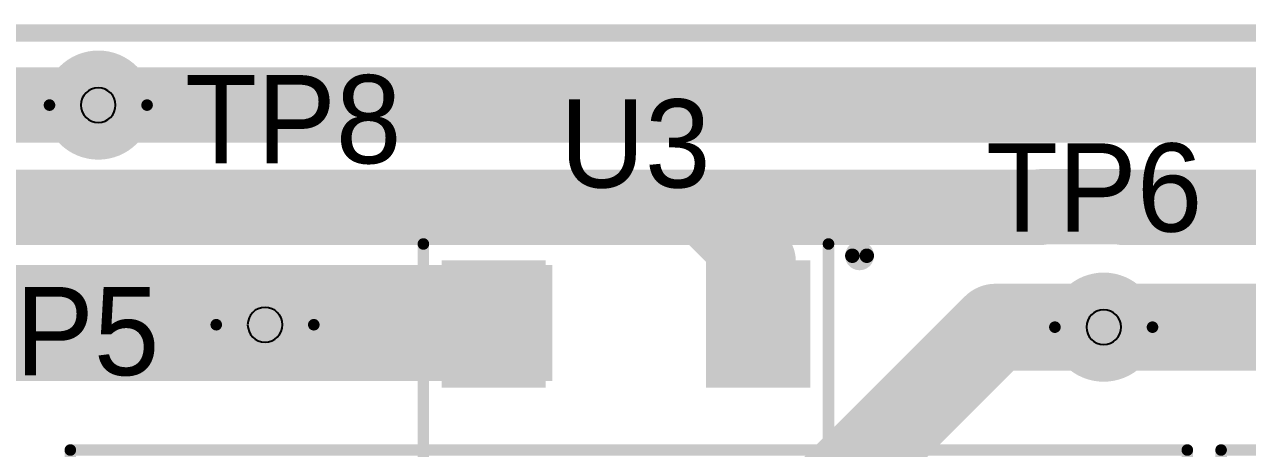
# Model space of a CAD drawing. Extents: x 0.11 to 5.41, y 1.37 to 6.94.
# Drawn here: x 3.446 to 4.278, y 6.652 to 6.941 of the extents above; entities that cross this region are included whole.
import ezdxf

# ---------------------------------------------------------------- set-up
doc = ezdxf.new("R2010")
doc.units = 0
doc.layers.get('0').update_dxf_attribs({"linetype": 'CONTINUOUS'})
for name, color, linetype in [('BOTTOMLAYER', 5, 'CONTINUOUS'), ('BOTTOMSOLDER', 6, 'CONTINUOUS'), ('DRILLDRAWING', 1, 'CONTINUOUS'), ('KEEPOUTLAYER', 6, 'CONTINUOUS'), ('MECHANICAL1', 6, 'CONTINUOUS'), ('MULTILAYER', 9, 'CONTINUOUS'), ('TOPLAYER', 1, 'CONTINUOUS'), ('TOPOVERLAY', 2, 'CONTINUOUS'), ('TOPPASTE', 8, 'CONTINUOUS'), ('TOPSOLDER', 216, 'CONTINUOUS')]:
    doc.layers.add(name, color=color, linetype=linetype)

# ---------------------------------------------------------------- blocks, each defined once
blk = doc.blocks.new('TO_252_10')
at = {"layer": 'MECHANICAL1', "const_width": 0.00787}
for points in [[(0.37795, 0.57035), (0.37795, -0.16783)], [(0.37795, -0.16783), (-0.38189, -0.16783)]]:
    blk.add_lwpolyline(points, dxfattribs=at)
at = {"layer": 'MECHANICAL1', "const_width": 0.00394}
blk.add_lwpolyline([(0.37598, -0.16783, 1), (0.37992, -0.16783, 1)], format="xyb", close=True, dxfattribs=at)
blk.add_lwpolyline([(0.37598, -0.16783, 1), (0.37992, -0.16783, 1)], format="xyb", close=True, dxfattribs=at)
blk = doc.blocks.new('TO_252_11')
at = {"layer": 'MECHANICAL1', "const_width": 0.00787}
for points in [[(-0.38189, 0.57035), (-0.38189, -0.16783)], [(0.37795, 0.57035), (0.37795, -0.16783)], [(0.37795, -0.16783), (-0.38189, -0.16783)]]:
    blk.add_lwpolyline(points, dxfattribs=at)
at = {"layer": 'MECHANICAL1', "const_width": 0.00394}
for points in [[(-0.38386, -0.16783, 1), (-0.37992, -0.16783, 1)], [(-0.38386, -0.16783, 1), (-0.37992, -0.16783, 1)], [(0.37598, -0.16783, 1), (0.37992, -0.16783, 1)], [(0.37598, -0.16783, 1), (0.37992, -0.16783, 1)]]:
    blk.add_lwpolyline(points, format="xyb", close=True, dxfattribs=at)
at = {"layer": 'TOPLAYER'}
for points, const_width in [([(-0.10276, -0.22008), (-0.10276, -0.28701)], 0.02559), ([(-0.07717, -0.22008), (-0.07717, -0.28701)], 0.02559), ([(0.07717, -0.22008), (0.07717, -0.28701)], 0.02559), ([(0.10276, -0.22008), (0.10276, -0.28701)], 0.02559), ([(-0.11555, -0.23681), (-0.06437, -0.23681)], 0.03346), ([(0.06437, -0.23681), (0.11555, -0.23681)], 0.03346), ([(-0.11555, -0.27028), (-0.06437, -0.27028)], 0.03346), ([(0.06437, -0.27028), (0.11555, -0.27028)], 0.03346)]:
    blk.add_lwpolyline(points, dxfattribs=dict(at, const_width=const_width))
at = {"layer": 'TOPLAYER', "const_width": 0.02559}
for points in [[(-0.10276, -0.25354, 1), (-0.07717, -0.25354, 1)], [(0.07717, -0.25354, 1), (0.10276, -0.25354, 1)]]:
    blk.add_lwpolyline(points, format="xyb", close=True, dxfattribs=at)
at = {"layer": 'TOPOVERLAY', "const_width": 0.00787}
for points in [[(-0.1378, 0.14017), (-0.1378, -0.308)], [(0.1378, 0.13817), (0.1378, -0.308)]]:
    blk.add_lwpolyline(points, dxfattribs=at)
at = {"layer": 'TOPOVERLAY'}
for points, const_width in [([(-0.154, -0.3, 1), (-0.16384, -0.3, 1)], 0.00984), ([(-0.1663, -0.3, 1), (-0.16138, -0.3, 1)], 0.00492), ([(-0.15646, -0.3, 1), (-0.15154, -0.3, 1)], 0.00492), ([(-0.13976, -0.308, 1), (-0.13583, -0.308, 1)], 0.00394), ([(0.13583, -0.308, 1), (0.13976, -0.308, 1)], 0.00394)]:
    blk.add_lwpolyline(points, format="xyb", close=True, dxfattribs=dict(at, const_width=const_width))
at = {"layer": 'TOPPASTE'}
for points, const_width in [([(-0.10276, -0.22008), (-0.10276, -0.28701)], 0.02559), ([(-0.07717, -0.22008), (-0.07717, -0.28701)], 0.02559), ([(0.07717, -0.22008), (0.07717, -0.28701)], 0.02559), ([(0.10276, -0.22008), (0.10276, -0.28701)], 0.02559), ([(-0.11555, -0.23681), (-0.06437, -0.23681)], 0.03346), ([(0.06437, -0.23681), (0.11555, -0.23681)], 0.03346), ([(-0.11555, -0.27028), (-0.06437, -0.27028)], 0.03346), ([(0.06437, -0.27028), (0.11555, -0.27028)], 0.03346)]:
    blk.add_lwpolyline(points, dxfattribs=dict(at, const_width=const_width))
at = {"layer": 'TOPPASTE', "const_width": 0.02559}
for points in [[(-0.10276, -0.25354, 1), (-0.07717, -0.25354, 1)], [(0.07717, -0.25354, 1), (0.10276, -0.25354, 1)]]:
    blk.add_lwpolyline(points, format="xyb", close=True, dxfattribs=at)
at = {"layer": 'TOPSOLDER'}
for points, const_width in [([(-0.05906, 0.12272), (-0.05906, -0.12138)], 0.11811), ([(0.05906, 0.12272), (0.05906, -0.12138)], 0.11811), ([(-0.10768, -0.21024), (-0.10768, -0.29685)], 0.03543), ([(-0.07224, -0.21024), (-0.07224, -0.29685)], 0.03543), ([(0.07224, -0.21024), (0.07224, -0.29685)], 0.03543), ([(0.10768, -0.21024), (0.10768, -0.29685)], 0.03543), ([(-0.12539, -0.23189), (-0.05453, -0.23189)], 0.04331), ([(0.05453, -0.23189), (0.12539, -0.23189)], 0.04331), ([(-0.12539, -0.2752), (-0.05453, -0.2752)], 0.04331), ([(0.05453, -0.2752), (0.12539, -0.2752)], 0.04331)]:
    blk.add_lwpolyline(points, dxfattribs=dict(at, const_width=const_width))
at = {"layer": 'TOPSOLDER', "const_width": 0.03543}
for points in [[(-0.10768, -0.25354, 1), (-0.07224, -0.25354, 1)], [(0.07224, -0.25354, 1), (0.10768, -0.25354, 1)]]:
    blk.add_lwpolyline(points, format="xyb", close=True, dxfattribs=at)
blk = doc.blocks.new('TEST_POINT_THT_26')
at = {"layer": 'BOTTOMLAYER', "const_width": 0.00787}
blk.add_lwpolyline([(-0.01575, 0, 1), (0.01575, 0, 1)], format="xyb", close=True, dxfattribs=at)
at = {"layer": 'BOTTOMSOLDER', "const_width": 0.01772}
blk.add_lwpolyline([(-0.02067, 0, 1), (0.02067, 0, 1)], format="xyb", close=True, dxfattribs=at)
at = {"layer": 'DRILLDRAWING'}
blk.add_lwpolyline([(-0.01181, 0, 1), (0.01181, 0, 1)], format="xyb", close=True, dxfattribs=at)
at = {"layer": 'MULTILAYER', "const_width": 0.00787}
blk.add_lwpolyline([(-0.01575, 0, 1), (0.01575, 0, 1)], format="xyb", close=True, dxfattribs=at)
at = {"layer": 'TOPLAYER', "const_width": 0.00787}
blk.add_lwpolyline([(-0.01575, 0, 1), (0.01575, 0, 1)], format="xyb", close=True, dxfattribs=at)
at = {"layer": 'TOPOVERLAY'}
for points, const_width in [([(0.03319, 0, 1), (-0.03319, 0, 1)], 0.00787), ([(-0.03516, 0, 1), (-0.03122, 0, 1)], 0.00394), ([(0.03122, 0, 1), (0.03516, 0, 1)], 0.00394)]:
    blk.add_lwpolyline(points, format="xyb", close=True, dxfattribs=dict(at, const_width=const_width))
at = {"layer": 'TOPSOLDER', "const_width": 0.01772}
blk.add_lwpolyline([(-0.02067, 0, 1), (0.02067, 0, 1)], format="xyb", close=True, dxfattribs=at)
blk = doc.blocks.new('TEST_POINT_THT_28')
at = {"layer": 'BOTTOMLAYER', "const_width": 0.00787}
blk.add_lwpolyline([(-0.01575, 0, 1), (0.01575, 0, 1)], format="xyb", close=True, dxfattribs=at)
at = {"layer": 'BOTTOMSOLDER', "const_width": 0.01772}
blk.add_lwpolyline([(-0.02067, 0, 1), (0.02067, 0, 1)], format="xyb", close=True, dxfattribs=at)
at = {"layer": 'DRILLDRAWING'}
blk.add_lwpolyline([(-0.01181, 0, 1), (0.01181, 0, 1)], format="xyb", close=True, dxfattribs=at)
at = {"layer": 'MULTILAYER', "const_width": 0.00787}
blk.add_lwpolyline([(-0.01575, 0, 1), (0.01575, 0, 1)], format="xyb", close=True, dxfattribs=at)
at = {"layer": 'TOPLAYER', "const_width": 0.00787}
blk.add_lwpolyline([(-0.01575, 0, 1), (0.01575, 0, 1)], format="xyb", close=True, dxfattribs=at)
at = {"layer": 'TOPOVERLAY'}
for points, const_width in [([(0.03319, 0, 1), (-0.03319, 0, 1)], 0.00787), ([(-0.03516, 0, 1), (-0.03122, 0, 1)], 0.00394), ([(0.03122, 0, 1), (0.03516, 0, 1)], 0.00394)]:
    blk.add_lwpolyline(points, format="xyb", close=True, dxfattribs=dict(at, const_width=const_width))
at = {"layer": 'TOPSOLDER', "const_width": 0.01772}
blk.add_lwpolyline([(-0.02067, 0, 1), (0.02067, 0, 1)], format="xyb", close=True, dxfattribs=at)
blk = doc.blocks.new('TEST_POINT_THT_29')
at = {"layer": 'BOTTOMLAYER', "const_width": 0.00787}
blk.add_lwpolyline([(-0.01575, 0, 1), (0.01575, 0, 1)], format="xyb", close=True, dxfattribs=at)
at = {"layer": 'BOTTOMSOLDER', "const_width": 0.01772}
blk.add_lwpolyline([(-0.02067, 0, 1), (0.02067, 0, 1)], format="xyb", close=True, dxfattribs=at)
at = {"layer": 'DRILLDRAWING'}
blk.add_lwpolyline([(-0.01181, 0, 1), (0.01181, 0, 1)], format="xyb", close=True, dxfattribs=at)
at = {"layer": 'MULTILAYER', "const_width": 0.00787}
blk.add_lwpolyline([(-0.01575, 0, 1), (0.01575, 0, 1)], format="xyb", close=True, dxfattribs=at)
at = {"layer": 'TOPLAYER', "const_width": 0.00787}
blk.add_lwpolyline([(-0.01575, 0, 1), (0.01575, 0, 1)], format="xyb", close=True, dxfattribs=at)
at = {"layer": 'TOPOVERLAY'}
for points, const_width in [([(0.03319, 0, 1), (-0.03319, 0, 1)], 0.00787), ([(-0.03516, 0, 1), (-0.03122, 0, 1)], 0.00394), ([(0.03122, 0, 1), (0.03516, 0, 1)], 0.00394)]:
    blk.add_lwpolyline(points, format="xyb", close=True, dxfattribs=dict(at, const_width=const_width))
at = {"layer": 'TOPSOLDER', "const_width": 0.01772}
blk.add_lwpolyline([(-0.02067, 0, 1), (0.02067, 0, 1)], format="xyb", close=True, dxfattribs=at)

msp = doc.modelspace()

# ---------------------------------------------------------------- linework, layer by layer
at = {"layer": 'KEEPOUTLAYER', "const_width": 0.01181}
msp.add_lwpolyline([(2.01, 6.935), (5.39291, 6.935)], dxfattribs=at)
at = {"layer": 'TOPLAYER'}
for points, const_width in [([(2.5611, 6.88606), (3.49606, 6.88606)], 0.05118), ([(3.49606, 6.88606), (4.56276, 6.88606)], 0.05118), ([(2.89925, 6.81646), (3.90854, 6.81646)], 0.05118), ([(3.90854, 6.81646), (4.1368, 6.81646)], 0.05118), ([(3.90854, 6.81646), (3.94496, 6.78004)], 0.05118), ([(4.1368, 6.81646), (4.13728, 6.81693)], 0.05118), ([(4.13728, 6.81693), (4.19272, 6.81693)], 0.05118), ([(4.19272, 6.81693), (4.1932, 6.81646)], 0.05118), ([(4.1932, 6.81646), (4.2968, 6.81646)], 0.05118), ([(4.2968, 6.81646), (4.29728, 6.81693)], 0.05118), ([(4.29728, 6.81693), (4.43504, 6.81693)], 0.05118), ([(3.94496, 6.7378), (3.94496, 6.78004)], 0.05118), ([(3.02835, 6.7378), (3.76504, 6.7378)], 0.07874), ([(3.855, 6.48358), (4.10642, 6.735)], 0.05906), ([(4.10642, 6.735), (4.18, 6.735)], 0.05906), ([(4.18, 6.735), (4.325, 6.735)], 0.05906)]:
    msp.add_lwpolyline(points, dxfattribs=dict(at, const_width=const_width))
for points, const_width in [([(3.48327, 6.88606, 1), (3.50886, 6.88606, 1)], 0.02559), ([(3.48327, 6.88606, 1), (3.50886, 6.88606, 1)], 0.02559), ([(3.89575, 6.81646, 1), (3.92134, 6.81646, 1)], 0.02559), ([(3.89575, 6.81646, 1), (3.92134, 6.81646, 1)], 0.02559), ([(3.89575, 6.81646, 1), (3.92134, 6.81646, 1)], 0.02559), ([(4.12401, 6.81646, 1), (4.1496, 6.81646, 1)], 0.02559), ([(4.12401, 6.81646, 1), (4.1496, 6.81646, 1)], 0.02559), ([(4.12448, 6.81693, 1), (4.15007, 6.81693, 1)], 0.02559), ([(4.12448, 6.81693, 1), (4.15007, 6.81693, 1)], 0.02559), ([(4.17993, 6.81693, 1), (4.20552, 6.81693, 1)], 0.02559), ([(4.17993, 6.81693, 1), (4.20552, 6.81693, 1)], 0.02559), ([(4.1804, 6.81646, 1), (4.20599, 6.81646, 1)], 0.02559), ([(4.1804, 6.81646, 1), (4.20599, 6.81646, 1)], 0.02559), ([(4.28401, 6.81646, 1), (4.3096, 6.81646, 1)], 0.02559), ([(4.28401, 6.81646, 1), (4.3096, 6.81646, 1)], 0.02559), ([(4.28448, 6.81693, 1), (4.31007, 6.81693, 1)], 0.02559), ([(4.28448, 6.81693, 1), (4.31007, 6.81693, 1)], 0.02559), ([(3.93217, 6.78004, 1), (3.95776, 6.78004, 1)], 0.02559), ([(3.93217, 6.78004, 1), (3.95776, 6.78004, 1)], 0.02559), ([(3.74535, 6.7378, 1), (3.78472, 6.7378, 1)], 0.03937), ([(4.09165, 6.735, 1), (4.12118, 6.735, 1)], 0.02953), ([(4.09165, 6.735, 1), (4.12118, 6.735, 1)], 0.02953), ([(4.16524, 6.735, 1), (4.19476, 6.735, 1)], 0.02953), ([(4.16524, 6.735, 1), (4.19476, 6.735, 1)], 0.02953), ([(3.93217, 6.7378, 1), (3.95776, 6.7378, 1)], 0.02559)]:
    msp.add_lwpolyline(points, format="xyb", close=True, dxfattribs=dict(at, const_width=const_width))
msp.add_solid([(3.71492, 6.69835), (3.805, 6.69835), (3.71492, 6.77717), (3.805, 6.77717)], dxfattribs=at)

# ---------------------------------------------------------------- block references
for name, p in [('TEST_POINT_THT_26', (3.49606, 6.88606)), ('TEST_POINT_THT_29', (3.60949, 6.73665)), ('TEST_POINT_THT_28', (4.18, 6.735))]:
    msp.add_blockref(name, p)
at = {"rotation": 180}
for name, p in [('TO_252_11', (3.855, 6.48358)), ('TO_252_10', (4.6378, 6.48358))]:
    msp.add_blockref(name, p, dxfattribs=at)

# ---------------------------------------------------------------- texts
at = {"layer": 'TOPOVERLAY'}
for s, p in [('TP8', (3.55512, 6.84646)), ('U3', (3.81, 6.83)), ('TP6', (4.1, 6.8))]:
    msp.add_text(s, height=0.06, dxfattribs=at).set_placement(p)
msp.add_text('TP5', height=0.06, rotation=360, dxfattribs=at).set_placement((3.39051, 6.70232))

doc.saveas('drawing.dxf')
